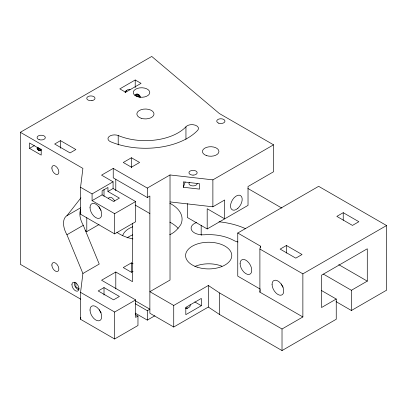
<?xml version="1.0" encoding="UTF-8"?>
<svg xmlns="http://www.w3.org/2000/svg" width="407" height="407" viewBox="0 0 407 407"><rect width="100%" height="100%" fill="white"/><g stroke="black" fill="none" stroke-linecap="round" stroke-linejoin="round"><path stroke-width="0.61" d="M336.034 301.623L351.409 310.5L386.65 290.155L386.553 225.534L302.869 273.85L302.869 316.967L282.02 329.004L219.627 292.984L208.333 285.49L173.733 305.464L149.873 291.687L170.019 280.057L170.019 174.964L212.881 179.858L273.56 144.821L273.56 171.769L248.026 186.513L248.026 205.377L207.188 228.953L187.347 217.501L187.347 203.637M183.353 187.266L183.353 181.873L199.542 183.725L199.542 189.113L183.353 187.266L185.154 182.005M201.185 235.343L201.185 225.315M321.418 290.486L336.243 299.043L336.243 319.256L282.02 350.559L219.627 314.54L208.333 307.046L208.333 285.49M219.627 314.54L219.627 292.984M386.553 225.534L318.64 186.33L237.759 233.023L237.759 276.139L260.485 289.26M282.02 350.559L282.02 329.004M351.409 310.5L351.409 290.288L367.282 281.125L367.282 248.789L321.54 275.198L321.54 307.534L336.243 299.043M138.756 94.643L136.711 94.226L136.732 96.327L140.415 97.273L139.586 95.314L136.859 93.702M107.947 191.494L119.414 198.112L113.584 201.48L102.111 194.861L102.111 190.817L107.947 187.449L107.947 191.494L113.08 188.527L135.638 201.546L135.638 221.759L114.632 233.888L80.561 214.214L80.561 187.266L82.896 168.401L20.35 132.295L20.35 264.336L80.698 299.181M80.561 214.214L80.795 212.327M135.221 314.489L137.968 316.076L137.968 325.508L114.632 338.98L80.561 319.312L80.561 292.363L82.896 273.499L66.941 234.742A16.504 9.529 60 0 1 66.941 215.69L80.947 197.833M80.561 319.312L80.795 317.424M302.869 316.967L259.9 292.16L259.9 249.043L260.485 246.143L237.759 233.023M259.9 292.16L260.251 290.42M37.627 147.181C35.821 149.323 39.352 151.007 41.199 150.753M185.948 126.801L184.524 128.195A46.205 26.674 0 0 1 118.203 135.521A6.609 3.811 0 0 0 109.045 136.599A6.609 3.811 0 0 0 110.923 141.88A59.407 34.3 0 0 0 197.848 130.118A6.609 3.816 0 0 0 193.132 124.71L191.412 124.654A6.609 3.816 0 0 0 185.948 126.801L185.948 139.336M134.9 95.269L136.711 94.226L139.586 95.314M20.35 132.295L151.74 56.441L219.363 113.533L273.56 144.821M135.216 79.991L119.816 88.884L125.651 92.252L141.051 83.359L135.216 79.991L135.216 87.536M41.199 149.72L29.528 142.984L29.528 148.372L34.305 145.62M60.49 140.649L54.655 144.017L70.06 152.91L75.89 149.542L60.49 140.649L60.49 148.255M131.436 157.758L123.265 162.474L131.436 167.191L139.601 162.474L131.436 157.758L131.436 167.786M170.019 174.964L147.303 188.075L113.232 168.401L101.562 175.142L113.08 181.792L113.08 188.527M80.561 187.266L92.079 193.915L113.08 181.792M92.079 193.915L92.079 200.651L102.111 194.861M66.941 215.69L80.555 207.829M66.941 234.742L83.277 225.31A16.504 9.529 60 0 1 80.632 209.432M92.079 200.651L114.632 213.675L135.638 201.546M85.175 230.657L86.798 231.598L99.099 224.496M113.232 168.401L113.232 177.834L147.303 197.507L149.873 196.026L149.873 313.248L173.733 327.024L208.333 307.046M82.896 273.499L99.232 264.067L83.277 225.31M170.009 201.913L212.881 206.802L224.689 199.985L224.689 218.849L207.188 208.745L207.188 228.953M133.069 263.797L131.436 262.856L123.265 267.572L131.436 272.288L133.069 271.342M132.484 223.199L132.484 281.649L115.797 272.018L101.562 280.235L135.638 299.908L135.638 317.424L137.968 316.076M104.014 287.581L98.179 290.949L113.584 299.842L119.414 296.469L104.014 287.581L104.014 295.039M80.561 292.363L114.632 312.032L135.638 299.908M135.216 303.708L147.303 310.689L149.873 309.203L135.582 300.956M135.216 313.136L147.303 320.116L154.874 315.746M286.416 245.487L280.143 249.109L295.782 258.135L302.055 254.512L286.416 245.487L286.416 253.098M343.233 212.688L336.823 216.387L352.462 225.412L358.867 221.713L343.233 212.688L343.233 220.294M201.328 305.703L185.811 314.662L185.811 307.387L201.328 298.423L201.328 305.703L194.811 301.938M169.714 234.742C174.476 232.682 178.098 228.861 180.825 224.542A36.635 21.149 0 0 0 169.856 203.302M136.854 95.213L140.201 96.24M247.899 188.487L281.873 208.104M338.741 264.647L367.282 281.125M323.407 274.12L351.409 290.288M259.9 249.043L302.869 273.85M135.134 205.031L149.873 213.543M29.528 148.372L41.199 155.108L41.199 149.155M79.192 288.878L75.89 286.971L75.89 282.57M260.485 246.143L260.485 247.41M212.881 179.858L212.881 206.802M173.733 305.464L173.733 327.024M147.303 188.075L147.303 197.507M147.303 310.689L147.303 320.116M135.216 94.449L135.216 95.706M131.436 262.856L131.436 272.258M118.203 135.521L118.203 144.923M115.797 179.482L115.797 190.741M115.797 272.018L115.797 288.909M114.632 213.675L114.632 233.888M114.632 312.032L114.632 338.98M104.014 189.53L104.014 196.372M86.798 217.618L86.798 231.598M40.13 148.601L40.13 150.498M39.133 148.209L39.133 150.738M38.278 147.324L38.278 150.483M37.627 147.812L37.627 149.71M37.215 147.756L37.215 149.023M169.856 222.161A36.635 21.149 0 0 1 178.073 228.322M122.685 235.612A23.102 13.339 0 0 1 132.748 226.785M132.916 238.945A36.635 21.149 0 0 1 116.87 232.305M127.106 237.892A23.102 13.339 0 0 1 132.748 234.87M101.155 312.82A8.252 4.762 60 0 1 99.201 309.625M108.333 198.753A4.95 2.859 60 0 1 111.106 197.42A4.95 2.859 60 0 1 114.581 201.089M101.099 210.348A8.252 4.762 60 0 1 98.962 206.649M190.125 304.69A4.95 2.859 0 0 1 185.775 308.277M185.775 307.972A4.95 2.859 0 0 1 187.82 308.343M126.231 90.268A4.95 2.859 -60 0 1 125.325 92.603M125.041 92.44A4.95 2.859 -60 0 1 129.991 89.581M237.968 241.972A11.554 6.67 0 0 1 233.893 240.501C224.852 235.592 214.27 234.106 204.1 234.788A11.554 6.67 0 0 1 191.733 230.372A11.554 6.67 0 0 1 196.647 222.466M219.007 221.8A59.412 34.3 0 0 1 245.742 228.77M194.887 266.437A23.102 13.339 0 0 1 221.927 266.209M78.663 289.784A4.95 2.859 60 0 1 74.379 282.356M197.176 183.516A4.126 2.381 0 0 1 193.05 185.897L191.982 185.816A4.126 2.381 0 0 1 189.479 182.326M283.15 287.164A8.252 4.762 60 0 1 281.217 283.954M91.946 100.61L90.883 100.692A4.126 2.381 0 0 1 87.067 97.4A4.126 2.381 0 0 1 93.798 96.627L94.455 97.12A4.126 2.381 0 0 1 91.946 100.61M193.05 175.117L191.982 175.035A4.126 2.381 0 0 1 189.891 171.205A4.126 2.381 0 0 1 196.79 171.729A4.126 2.381 0 0 1 193.05 175.117M51.857 167.999A4.95 2.859 60 0 0 57.107 174.532A4.95 2.859 60 0 0 57.107 167.531A4.95 2.859 60 0 0 51.857 167.999M51.857 265.013A4.95 2.859 60 0 0 57.107 271.545A4.95 2.859 60 0 0 57.107 264.54A4.95 2.859 60 0 0 51.857 265.013M141.148 118.259A8.583 4.955 0 0 0 154.019 113.97A8.583 4.955 0 0 0 141.148 109.681A8.583 4.955 0 0 0 141.148 118.259M90.013 310.022A8.252 4.762 60 0 0 98.82 320.828A8.252 4.762 60 0 0 98.703 309.091A8.252 4.762 60 0 0 90.013 310.022M90.013 207.545A8.252 4.762 60 0 0 98.764 218.432A8.252 4.762 60 0 0 98.764 206.761A8.252 4.762 60 0 0 90.013 207.545M137.393 96.642A8.252 4.762 0 0 0 149.771 92.521A8.252 4.762 0 0 0 137.393 88.395A8.252 4.762 0 0 0 137.393 96.642M206.558 155.606A8.252 4.762 0 0 0 218.935 151.48A8.252 4.762 0 0 0 206.558 147.354A8.252 4.762 0 0 0 206.558 155.606M237.871 208.318A8.252 4.762 -60 0 0 240.486 195.533A8.252 4.762 -60 0 0 230.723 204.192A8.252 4.762 -60 0 0 237.871 208.318M197.13 267.129A23.102 13.339 0 0 0 231.781 255.581A23.102 13.339 0 0 0 197.13 244.027A23.102 13.339 0 0 0 197.13 267.129M71.927 284.681A4.95 2.859 60 0 0 77.177 291.214A4.95 2.859 60 0 0 77.177 284.213A4.95 2.859 60 0 0 71.927 284.681M218.798 123.199A4.126 2.381 0 0 0 224.985 121.133A4.126 2.381 0 0 0 218.798 119.073A4.126 2.381 0 0 0 218.798 123.199M39.133 139.657A4.126 2.381 0 0 0 45.325 137.597A4.126 2.381 0 0 0 39.133 135.531A4.126 2.381 0 0 0 39.133 139.657M240.094 263.594A8.252 4.762 60 0 0 248.845 274.481A8.252 4.762 60 0 0 248.845 262.81A8.252 4.762 60 0 0 240.094 263.594M272.064 284.361A8.252 4.762 60 0 0 280.815 295.248A8.252 4.762 60 0 0 280.815 283.577A8.252 4.762 60 0 0 272.064 284.361"/></g></svg>
